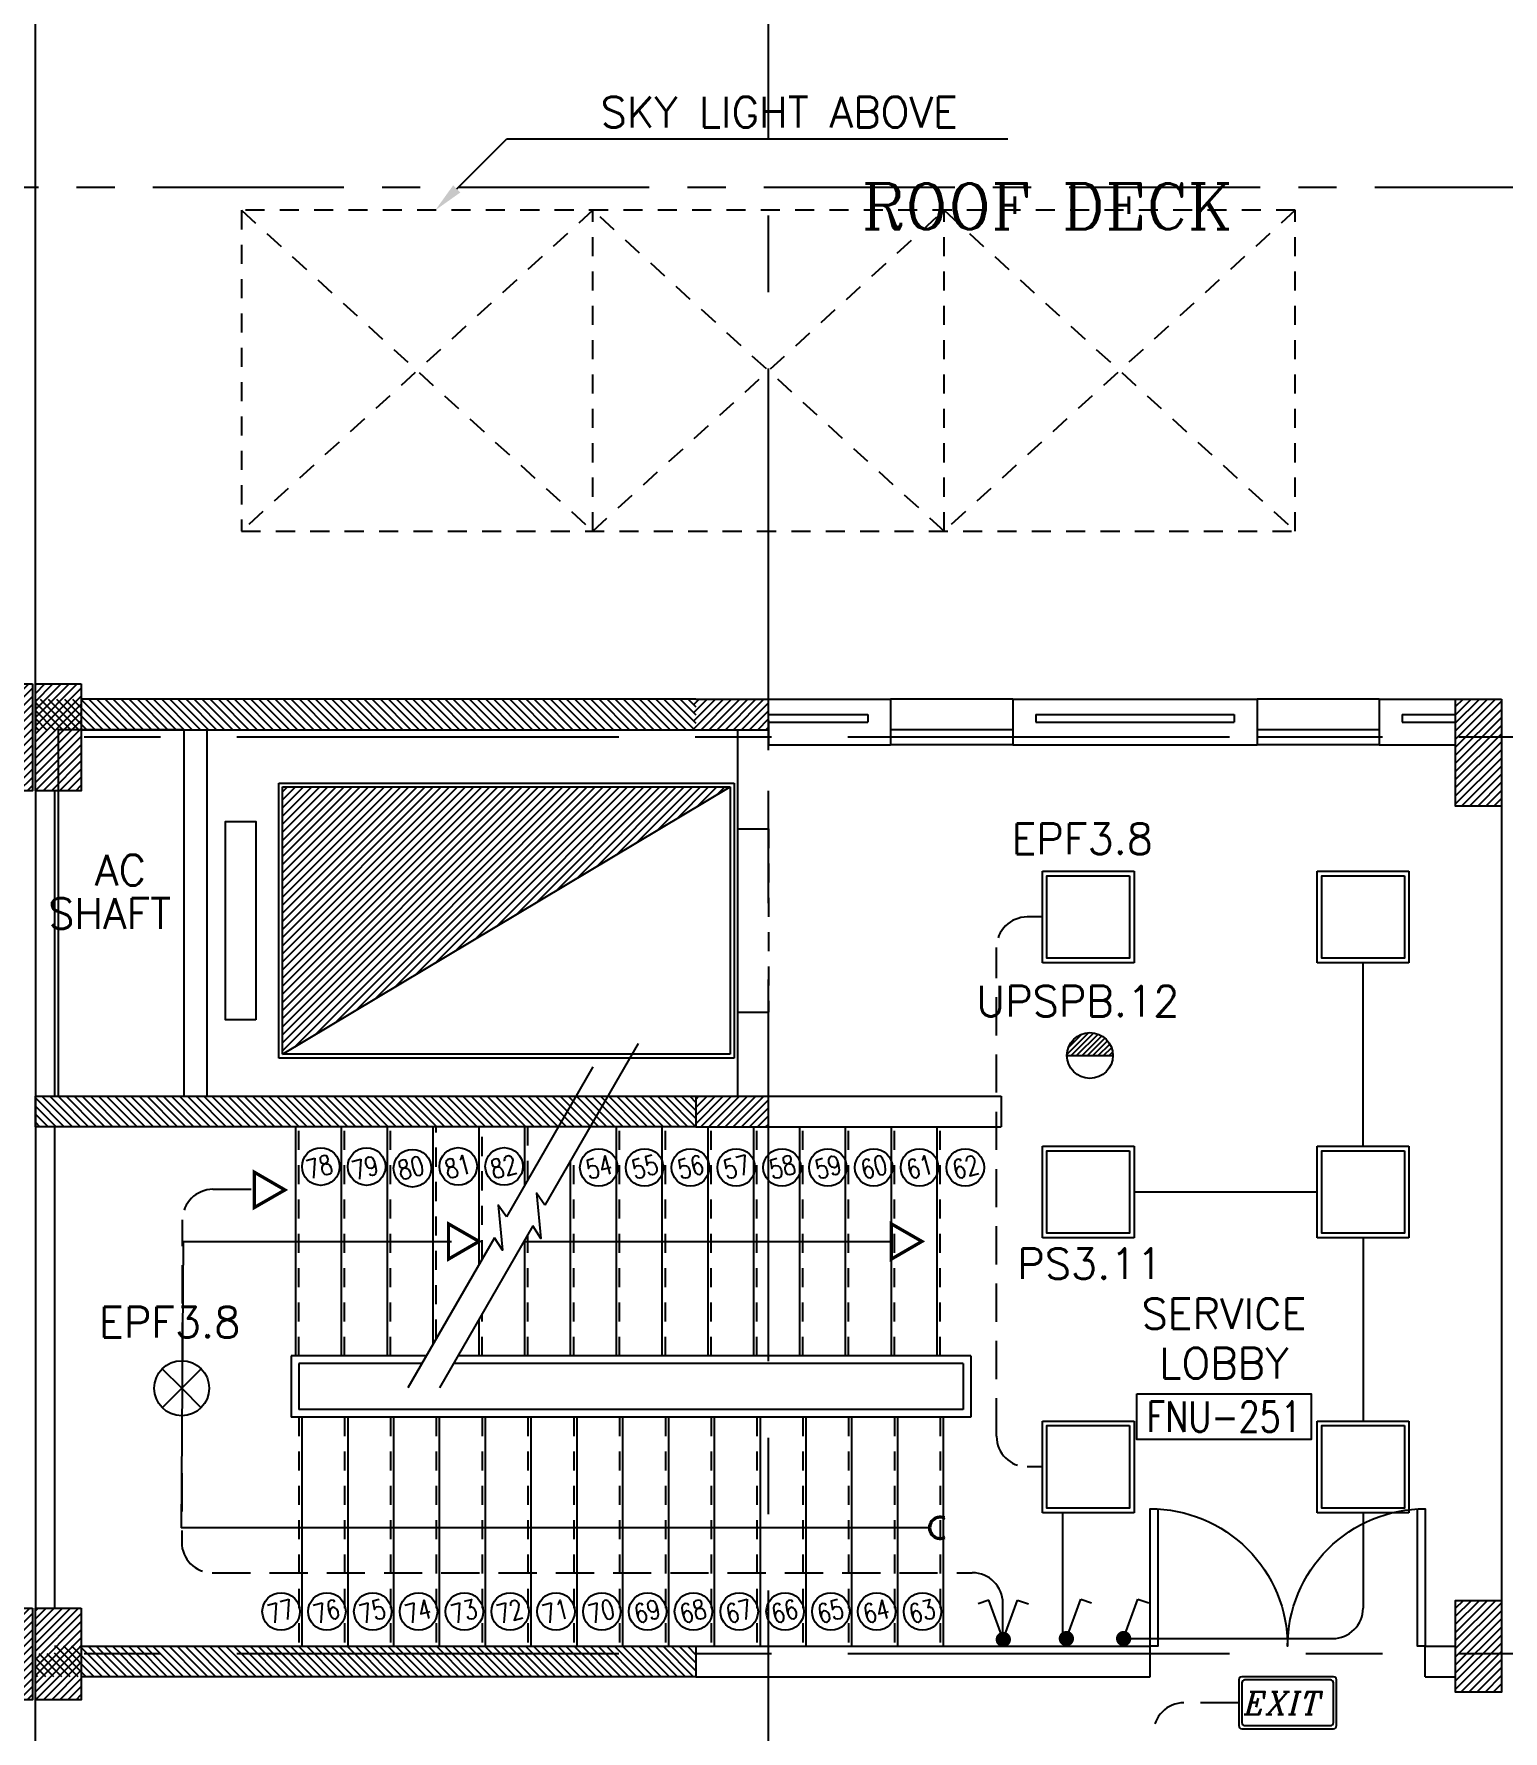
# Model space of a CAD drawing. Extents: x 0 to 92.9, y -1.3 to 78.2.
# Drawn here: x 40.41 to 50.03, y 36.25 to 47.36 of the extents above; entities that cross this region are included whole.
import ezdxf
from ezdxf.enums import TextEntityAlignment as Align

# ---------------------------------------------------------------- set-up
doc = ezdxf.new("R2010")
doc.units = 0
doc.header["$MEASUREMENT"] = 0
for name, pattern in [('CENTER', [2, 1.25, -0.25, 0.25, -0.25]), ('CENTERX2', [4, 2.5, -0.5, 0.5, -0.5]), ('HIDDEN', [0.375, 0.25, -0.125]), ('HIDDEN2', [0.1875, 0.125, -0.0625])]:
    doc.linetypes.add(name, pattern=pattern)
doc.layers.get('0').update_dxf_attribs({"color": 11, "linetype": 'CONTINUOUS'})
for name, color, linetype in [('AXES', 11, 'CENTERX2'), ('AXES1', 11, 'CENTER'), ('COL', 11, 'CONTINUOUS'), ('DOOR', 11, 'CONTINUOUS'), ('E-CLINE', 2, 'CONTINUOUS'), ('E-HLINE', 2, 'HIDDEN'), ('E-LEGEND', 3, 'CONTINUOUS'), ('E-LITE', 4, 'CONTINUOUS'), ('E-SWITCH', 4, 'CONTINUOUS'), ('E-TEXT', 4, 'CONTINUOUS'), ('E-TRXT', 4, 'CONTINUOUS'), ('EJ', 11, 'CONTINUOUS'), ('EL-LITE', 4, 'CONTINUOUS'), ('HAT', 11, 'CONTINUOUS'), ('HIDDEN', 11, 'HIDDEN2'), ('INSUL', 11, 'CONTINUOUS'), ('LIFTS', 11, 'CONTINUOUS'), ('RM-BOX', 11, 'CONTINUOUS'), ('RM-IND', 11, 'CONTINUOUS'), ('RM-NAME', 11, 'CONTINUOUS'), ('RM-NO', 11, 'CONTINUOUS'), ('ROOF', 11, 'CONTINUOUS'), ('SHAFT', 11, 'CONTINUOUS'), ('STR', 11, 'CONTINUOUS'), ('STR-H', 11, 'HIDDEN2'), ('WALL', 11, 'CONTINUOUS'), ('WIN', 11, 'CONTINUOUS')]:
    doc.layers.add(name, color=color, linetype=linetype)
doc.styles.add('ITALICC', font='italicc')
doc.styles.add('ROMANC', font='romanc', dxfattribs={"height": 0.1})
doc.styles.add('ROMANS', font='ROMANS.shx', dxfattribs={"width": 0.6})
pattern_1 = [(135, (147.823587, -3.054802), (0.026516504, 0.026516504), [])]
pattern_2 = [(45, (-276012.372033, -57293.22532), (-0.0265165042945, 0.0265165042945), [])]

# ---------------------------------------------------------------- blocks, each defined once
blk = doc.blocks.new('D180')
at = {"layer": 'DOOR'}
blk.add_lwpolyline([(850, 899), (850, 0), (900, 0), (900, 900, 0.414214), (0, 0, 0.414214), (-900, 900), (-900, 0), (-850, 0), (-850, 899)], format="xyb", dxfattribs=at)
blk = doc.blocks.new('RM1')
at = {"layer": 'RM-BOX'}
blk.add_lwpolyline([(570, -200), (-570, -200), (-570, -500), (570, -500)], close=True, dxfattribs=at)
at = {"layer": 'RM-NAME', "style": 'ROMANS'}
for tag, p in [('ROOMNAME1', (0, 324)), ('ROOMNAME2', (0, 0))]:
    blk.add_attdef(tag, text='', height=200, dxfattribs=at).set_placement(p, align=Align.MIDDLE)
at = {"layer": 'RM-NO', "style": 'ROMANS', "width": 0.8}
blk.add_attdef('ROOMNO', text='', height=200, dxfattribs=at).set_placement((0, -350), align=Align.MIDDLE)
blk = doc.blocks.new('C5V')
at = {"layer": 'HAT'}
h = blk.add_hatch(dxfattribs=at)
h.set_pattern_fill('ANSI31', color=256, scale=300, style=0)
h.set_pattern_definition([(45, (-249196.182, -54711.005), (-26.5165043, 26.5165043), [])])
h.paths.add_polyline_path([(-20, 600), (-320, 600), (-320, 300), (-20, 300)])
h.paths.add_polyline_path([(-20, 300), (-320, 300), (-320, 0), (-20, 0)])
h = blk.add_hatch(dxfattribs=at)
h.set_pattern_fill('ANSI31', color=256, scale=300, style=0)
h.set_pattern_definition([(45, (-248876.182, -54711.005), (-26.5165043, 26.5165043), [])])
h.paths.add_polyline_path([(300, 600), (0, 600), (0, 300), (300, 300)])
h.paths.add_polyline_path([(300, 300), (0, 300), (0, 0), (300, 0)])
at = {"layer": 'COL'}
for points in [[(-20, 600), (-20, 0), (-320, 0), (-320, 600)], [(300, 600), (300, 0), (0, 0), (0, 600)]]:
    blk.add_lwpolyline(points, close=True, dxfattribs=at)
blk = doc.blocks.new('C11')
at = {"layer": 'HAT'}
h = blk.add_hatch(dxfattribs=at)
h.set_pattern_fill('ANSI31', color=256, scale=300, style=0)
h.set_pattern_definition([(45, (-248556.182, -75061.005), (-26.5165043, 26.5165043), [])])
h.paths.add_polyline_path([(300, 700), (0, 700), (0, 350), (300, 350)])
h.paths.add_polyline_path([(300, 350), (0, 350), (0, 0), (300, 0)])
at = {"layer": 'COL'}
blk.add_lwpolyline([(300, 700), (300, 0), (0, 0), (0, 700)], close=True, dxfattribs=at)
blk = doc.blocks.new('C11D')
at = {"layer": 'COL', "linetype": 'ByBlock'}
for p in [(-320, 0), (0, 0)]:
    blk.add_blockref('C11', p, dxfattribs=at)
blk = doc.blocks.new('L42')
at = {"layer": 'E-LITE'}
for p, q in [((0.3, 0.3), (-0.3, 0.3)), ((-0.3, 0.3), (-0.3, -0.3)), ((0.3, -0.3), (0.3, 0.3)), ((-0.3, -0.3), (0.3, -0.3))]:
    blk.add_line(p, q, dxfattribs=at)
at = {"layer": 'E-LITE', "color": 8}
blk.add_lwpolyline([(-0.27, 0.27), (-0.27, -0.27), (0.27, -0.27), (0.27, 0.27)], close=True, dxfattribs=at)
blk = doc.blocks.new('1G1W')
for p, q in [((0, 0), (0.55, 0)), ((0.55, 0), (0.55, -0.15))]:
    blk.add_line(p, q)
at = {"const_width": 0.1}
blk.add_lwpolyline([(-0.05, 0, 1), (0.05, 0, 1)], format="xyb", close=True, dxfattribs=at)
blk = doc.blocks.new('EXIT')
at = {"layer": 'E-LITE', "color": 4}
for p, q in [((-0.32, 0.15), (-0.32, -0.15)), ((0.3, 0.17), (-0.3, 0.17)), ((0.32, -0.15), (0.32, 0.15)), ((-0.3, -0.17), (0.3, -0.17))]:
    blk.add_line(p, q, dxfattribs=at)
at = {"layer": 'E-LITE', "color": 8}
for p, q in [((-0.3, 0.13), (-0.3, -0.13)), ((0.28, 0.15), (-0.28, 0.15)), ((0.3, -0.13), (0.3, 0.13)), ((-0.28, -0.15), (0.28, -0.15))]:
    blk.add_line(p, q, dxfattribs=at)
at = {"layer": 'E-LITE', "color": 4}
for centre, start, end in [((-0.3, 0.15), 90, 180), ((0.3, 0.15), 360, 90), ((-0.3, -0.15), 180, 270), ((0.3, -0.15), 270, 0)]:
    blk.add_arc(centre, 0.02, start, end, dxfattribs=at)
at = {"layer": 'E-LITE', "color": 8}
for centre, start, end in [((-0.28, 0.13), 90, 180), ((0.28, 0.13), 0, 90), ((-0.28, -0.13), 180, 270), ((0.28, -0.13), 270, 0)]:
    blk.add_arc(centre, 0.02, start, end, dxfattribs=at)
at = {"layer": 'E-LITE', "color": 5, "style": 'ITALICC'}
blk.add_text('EXIT', height=0.15, dxfattribs=at).set_placement((-0.284, -0.078))
blk = doc.blocks.new('EL')
at = {"layer": 'EL-LITE'}
h = blk.add_hatch(dxfattribs=at)
h.set_pattern_fill('ANSI31', color=4, scale=0.2, style=0)
h.set_pattern_definition([(45, (587.071197, 567.777136), (-0.0176776695, 0.0176776695), [])])
h.paths.add_polyline_path([(0.15, 0, 1), (-0.15, 0)])
at = {"layer": 'EL-LITE', "color": 4}
blk.add_line((-0.15, 0), (0.15, 0), dxfattribs=at)
blk.add_circle((0, 0), 0.15, dxfattribs=at)

msp = doc.modelspace()

# ---------------------------------------------------------------- hatches: boundary and pattern name
at = {"layer": 'HAT', "linetype": 'Continuous'}
h = msp.add_hatch(dxfattribs=at)
h.set_pattern_fill('ANSI31', color=0, scale=0.3, style=0)
h.set_pattern_definition(pattern_1)
h.paths.add_polyline_path([(44.023, 43.008), (44.748, 43.008), (44.748, 42.808), (44.023, 42.808)])
h.paths.add_polyline_path([(42.823, 43.008), (44.023, 43.008), (44.023, 42.808), (42.823, 42.808)])
h.paths.add_polyline_path([(41.623, 43.008), (42.823, 43.008), (42.823, 42.808), (41.623, 42.808)])
h.paths.add_polyline_path([(40.423, 43.008), (41.623, 43.008), (41.623, 42.808), (40.423, 42.808)])
at = {"layer": 'HAT'}
h = msp.add_hatch(dxfattribs=at)
h.set_pattern_fill('ANSI31', color=256, scale=0.3, style=0)
h.set_pattern_definition(pattern_2)
h.paths.add_polyline_path([(45.223, 43.008), (44.739, 43.008), (44.739, 42.808), (45.223, 42.808), (45.223, 42.868)])
h = msp.add_hatch(dxfattribs=at)
h.set_pattern_fill('ANSI31', color=256, scale=0.3, style=0)
h.set_pattern_definition(pattern_2)
h.paths.add_polyline_path([(42.823, 42.433), (42.042, 42.433), (42.042, 41.558), (42.823, 41.558)])
h.paths.add_polyline_path([(44.023, 42.433), (42.823, 42.433), (42.823, 41.558), (43.507, 41.558), (44.023, 41.866)])
h.paths.add_polyline_path([(42.823, 41.558), (42.042, 41.558), (42.042, 40.683), (42.823, 41.15)])
h.paths.add_polyline_path([(43.507, 41.558), (42.823, 41.558), (42.823, 41.15)])
h.paths.add_polyline_path([(44.973, 42.433), (44.023, 42.433), (44.023, 41.866)])
h.paths.add_polyline_path([(43.662, 41.449), (43.662, 41.766), (43.842, 41.766), (43.842, 41.449)], flags=9)
h = msp.add_hatch(dxfattribs=at)
h.set_pattern_fill('ANSI31', color=256, scale=0.3, style=0)
h.set_pattern_definition([(135, (340.78965, -112.962127), (0.0265165043, 0.0265165043), [])])
h.paths.add_polyline_path([(40.423, 40.208), (40.423, 40.408), (44.748, 40.408), (44.748, 40.208)])
h = msp.add_hatch(dxfattribs=at)
h.set_pattern_fill('ANSI31', color=256, scale=0.3, style=0)
h.set_pattern_definition(pattern_2)
h.paths.add_polyline_path([(45.223, 40.408), (44.75, 40.408), (44.75, 40.358), (45.223, 40.358)])
h.paths.add_polyline_path([(45.223, 40.358), (44.75, 40.358), (44.75, 40.208), (45.223, 40.208)])
h = msp.add_hatch(dxfattribs=at)
h.set_pattern_fill('ANSI31', color=256, scale=0.3, style=0)
h.set_pattern_definition([(45, (-250.812716, -18.253398), (-0.0265165043, 0.0265165043), [])])
h.paths.add_polyline_path([(50.023, 37.108), (49.723, 37.108), (49.723, 36.758), (50.023, 36.758)])
h.paths.add_polyline_path([(50.023, 36.758), (49.723, 36.758), (49.723, 36.508), (50.023, 36.508)])
at = {"layer": 'HAT', "linetype": 'Continuous'}
h = msp.add_hatch(dxfattribs=at)
h.set_pattern_fill('ANSI31', color=0, scale=0.3, style=0)
h.set_pattern_definition(pattern_1)
h.paths.add_polyline_path([(44.023, 36.758), (44.748, 36.758), (44.748, 36.608), (44.023, 36.608)])
h.paths.add_polyline_path([(44.023, 36.808), (44.748, 36.808), (44.748, 36.758), (44.023, 36.758)])
h.paths.add_polyline_path([(42.823, 36.758), (44.023, 36.758), (44.023, 36.608), (42.823, 36.608)])
h.paths.add_polyline_path([(42.823, 36.808), (44.023, 36.808), (44.023, 36.758), (42.823, 36.758)])
h.paths.add_polyline_path([(41.623, 36.758), (42.823, 36.758), (42.823, 36.608), (41.623, 36.608)])
h.paths.add_polyline_path([(41.623, 36.808), (42.823, 36.808), (42.823, 36.758), (41.623, 36.758)])
h.paths.add_polyline_path([(40.423, 36.758), (41.623, 36.758), (41.623, 36.608), (40.423, 36.608)])
h.paths.add_polyline_path([(40.548, 36.808), (41.623, 36.808), (41.623, 36.758), (40.548, 36.758)])

# ---------------------------------------------------------------- linework, layer by layer
at = {"layer": 'AXES'}
for p, q in [((45.223, -1.327), (45.223, 77.486)), ((92.243, 42.758), (24.203, 42.758)), ((92.243, 36.758), (24.203, 36.758))]:
    msp.add_line(p, q, dxfattribs=at)
at = {"layer": 'AXES1'}
msp.add_line((82.443, 46.358), (24.203, 46.358), dxfattribs=at)
at = {"layer": 'COL'}
for p, q in [((40.423, 43.008), (40.423, 42.808)), ((44.748, 43.008), (40.723, 43.008)), ((40.723, 42.808), (45.223, 42.808))]:
    msp.add_line(p, q, dxfattribs=at)
for points in [[(44.748, 40.208), (40.423, 40.208), (40.423, 40.408), (44.748, 40.408)], [(50.023, 37.108), (50.023, 36.508), (49.723, 36.508), (49.723, 37.108)]]:
    msp.add_lwpolyline(points, close=True, dxfattribs=at)
for points in [[(40.548, 36.808), (40.556, 36.808)], [(40.723, 36.808), (44.748, 36.808), (44.748, 36.608), (40.723, 36.608)]]:
    msp.add_lwpolyline(points, dxfattribs=at)
at = {"layer": 'E-CLINE', "color": 4}
for p, q in [((49.117, 40.082), (49.117, 41.282)), ((47.617, 39.782), (48.817, 39.782)), ((49.117, 39.482), (49.117, 38.282)), ((46.758, 36.852), (46.758, 37.089))]:
    msp.add_line(p, q, dxfattribs=at)
at = {"layer": 'E-CLINE', "color": 4, "const_width": 0.0215}
msp.add_lwpolyline([(41.857, 39.68), (41.857, 39.911), (42.057, 39.795)], close=True, dxfattribs=at)
at = {"layer": 'E-CLINE', "color": 4}
msp.add_arc((46.558, 37.089), 0.2, 0, 90, dxfattribs=at)
at = {"layer": 'E-HLINE', "color": 4}
for p, q in [((47.017, 41.582), (46.917, 41.582)), ((46.717, 38.182), (46.717, 41.382)), ((41.586, 39.799), (41.857, 39.799)), ((41.386, 38.677), (41.386, 39.599)), ((41.381, 38.316), (41.381, 37.489)), ((47.017, 37.982), (46.917, 37.982)), ((41.581, 37.289), (46.558, 37.289)), ((48.303, 36.438), (47.944, 36.438))]:
    msp.add_line(p, q, dxfattribs=at)
for centre, start, end in [((46.917, 41.382), 90, 180), ((41.586, 39.599), 90, 180), ((46.917, 38.182), 180, 270), ((41.581, 37.489), 180, 270), ((47.944, 36.238), 90, 180)]:
    msp.add_arc(centre, 0.2, start, end, dxfattribs=at)
at = {"layer": 'E-LEGEND', "color": 4}
for q in [(41.254, 38.624), (41.509, 38.624), (41.254, 38.369), (41.509, 38.369)]:
    msp.add_line((41.381, 38.497), q, dxfattribs=at)
msp.add_circle((41.381, 38.497), 0.18, dxfattribs=at)
at = {"layer": 'E-SWITCH', "color": 4}
for p, q in [((47.151, 36.867), (47.151, 37.682)), ((49.117, 37.682), (49.117, 37.058)), ((47.549, 36.858), (48.917, 36.858))]:
    msp.add_line(p, q, dxfattribs=at)
msp.add_arc((48.917, 37.058), 0.2, 270, 0, dxfattribs=at)
at = {"layer": 'EJ'}
for p, q in [((40.423, 42.408), (40.423, 37.058)), ((40.423, 33.408), (40.423, 36.508))]:
    msp.add_line(p, q, dxfattribs=at)
at = {"layer": 'HIDDEN'}
for p, q in [((48.673, 46.208), (41.773, 46.208)), ((41.773, 46.208), (41.773, 44.108)), ((44.073, 46.208), (41.773, 44.108)), ((41.773, 46.208), (44.073, 44.108)), ((46.373, 44.108), (44.073, 46.208)), ((44.073, 44.108), (46.373, 46.208)), ((44.073, 44.108), (44.073, 46.208)), ((44.073, 44.108), (44.073, 46.208)), ((48.673, 46.208), (46.373, 44.108)), ((46.373, 46.208), (48.673, 44.108)), ((46.373, 44.108), (46.373, 46.208)), ((46.373, 44.108), (46.373, 46.208)), ((48.673, 44.108), (48.673, 46.208)), ((41.773, 44.108), (48.673, 44.108)), ((45.223, 42.158), (45.223, 40.958))]:
    msp.add_line(p, q, dxfattribs=at)
at = {"layer": 'INSUL'}
for p, q in [((45.223, 42.908), (45.873, 42.908)), ((45.873, 42.908), (45.873, 42.858)), ((46.973, 42.908), (48.273, 42.908)), ((46.973, 42.908), (46.973, 42.858)), ((48.273, 42.908), (48.273, 42.858)), ((49.373, 42.908), (49.373, 42.858)), ((49.373, 42.908), (49.723, 42.908)), ((45.223, 42.858), (45.873, 42.858)), ((46.973, 42.858), (48.273, 42.858)), ((49.373, 42.858), (49.723, 42.858))]:
    msp.add_line(p, q, dxfattribs=at)
at = {"layer": 'LIFTS'}
for p, q in [((42.017, 40.658), (42.017, 42.458)), ((42.017, 42.458), (44.998, 42.458)), ((44.998, 42.458), (44.998, 40.658)), ((42.042, 40.683), (42.042, 42.433)), ((42.042, 42.433), (44.973, 42.433)), ((42.042, 40.683), (44.973, 42.433)), ((44.973, 42.433), (44.973, 40.683)), ((45.023, 40.958), (45.023, 42.158)), ((44.973, 40.683), (42.042, 40.683)), ((44.998, 40.658), (42.017, 40.658))]:
    msp.add_line(p, q, dxfattribs=at)
msp.add_lwpolyline([(41.867, 40.908), (41.667, 40.908), (41.667, 42.208), (41.867, 42.208)], close=True, dxfattribs=at)
at = {"layer": 'RM-IND'}
for p, q in [((43.183, 46.349), (43.511, 46.676)), ((43.511, 46.676), (44.024, 46.676)), ((44.024, 46.676), (46.791, 46.676))]:
    msp.add_line(p, q, dxfattribs=at)
msp.add_solid([(43.206, 46.325), (43.159, 46.372), (43.041, 46.208)], dxfattribs=at)
at = {"layer": 'ROOF'}
msp.add_line((40.423, 43.108), (40.423, 54.658), dxfattribs=at)
at = {"layer": 'SHAFT'}
msp.add_lwpolyline([(41.398, 42.808), (40.573, 42.808), (40.573, 40.408), (41.398, 40.408)], close=True, dxfattribs=at)
at = {"layer": 'STR'}
for p, q in [((44.37, 40.754), (43.759, 39.695)), ((44.074, 40.6), (43.508, 39.618)), ((42.128, 38.708), (42.128, 40.208)), ((42.428, 38.708), (42.428, 40.208)), ((42.728, 38.708), (42.728, 40.208)), ((43.028, 38.787), (43.028, 40.208)), ((43.328, 39.307), (43.328, 40.208)), ((43.628, 39.827), (43.628, 40.208)), ((44.228, 38.708), (44.228, 40.208)), ((44.528, 38.708), (44.528, 40.208)), ((44.828, 38.708), (44.828, 40.208)), ((45.128, 38.708), (45.128, 40.208)), ((45.428, 38.708), (45.428, 40.208)), ((45.728, 38.708), (45.728, 40.208)), ((46.028, 38.708), (46.028, 40.208)), ((46.328, 38.708), (46.328, 40.208)), ((43.928, 38.708), (43.928, 39.988)), ((43.68, 39.559), (43.069, 38.5)), ((41.39, 39.458), (41.378, 37.583)), ((41.39, 39.458), (43.148, 39.458)), ((43.429, 39.482), (42.862, 38.5)), ((43.628, 38.708), (43.628, 39.468)), ((43.628, 39.458), (46.028, 39.458)), ((43.328, 38.708), (43.328, 38.948)), ((42.982, 38.708), (42.098, 38.708)), ((42.098, 38.708), (42.098, 38.308)), ((46.548, 38.708), (43.189, 38.708)), ((46.548, 38.708), (46.548, 38.308)), ((42.953, 38.658), (42.148, 38.658)), ((42.148, 38.658), (42.148, 38.358)), ((46.498, 38.658), (43.16, 38.658)), ((46.498, 38.658), (46.498, 38.358)), ((46.498, 38.358), (42.148, 38.358)), ((46.548, 38.308), (42.098, 38.308)), ((42.168, 38.308), (42.168, 36.808)), ((42.468, 38.308), (42.468, 36.808)), ((42.768, 38.308), (42.768, 36.808)), ((43.068, 38.308), (43.068, 36.808)), ((43.368, 38.308), (43.368, 36.808)), ((43.668, 38.308), (43.668, 36.808)), ((43.968, 38.308), (43.968, 36.808)), ((44.268, 38.308), (44.268, 36.808)), ((44.568, 38.308), (44.568, 36.808)), ((44.868, 38.308), (44.868, 36.808)), ((45.168, 38.308), (45.168, 36.808)), ((45.468, 38.308), (45.468, 36.808)), ((45.768, 38.308), (45.768, 36.808)), ((46.068, 38.308), (46.068, 36.808)), ((46.368, 38.308), (46.368, 36.808)), ((46.273, 37.583), (41.378, 37.583))]:
    msp.add_line(p, q, dxfattribs=at)
at = {"layer": 'STR', "linetype": 'HIDDEN2'}
msp.add_line((43.648, 39.861), (43.648, 40.208), dxfattribs=at)
at = {"layer": 'STR'}
for points in [[(43.508, 39.618), (43.453, 39.696), (43.482, 39.401), (43.429, 39.482)], [(43.759, 39.695), (43.704, 39.773), (43.733, 39.478), (43.68, 39.559)]]:
    msp.add_lwpolyline(points, dxfattribs=at)
at = {"layer": 'STR', "const_width": 0.0215}
for points in [[(43.128, 39.342), (43.128, 39.573), (43.328, 39.458)], [(46.028, 39.342), (46.028, 39.573), (46.228, 39.458)]]:
    msp.add_lwpolyline(points, close=True, dxfattribs=at)
at = {"layer": 'STR', "color": 11}
for centre in [(42.292, 39.948), (42.592, 39.948), (42.892, 39.937), (43.192, 39.949), (43.492, 39.949), (44.112, 39.942), (44.412, 39.942), (44.712, 39.942), (45.012, 39.942), (45.312, 39.942), (45.612, 39.942), (45.912, 39.942), (46.212, 39.942), (46.512, 39.942), (42.032, 37.035), (42.332, 37.035), (42.632, 37.035), (42.932, 37.035), (43.232, 37.035), (43.532, 37.035), (43.832, 37.035), (44.132, 37.035), (44.432, 37.035), (44.732, 37.035), (45.032, 37.035), (45.332, 37.035), (45.632, 37.035), (45.932, 37.035), (46.232, 37.035)]:
    msp.add_circle(centre, 0.123, dxfattribs=at)
at = {"layer": 'STR'}
for radius, start, end in [(0.075, 66.4218, 293.5782), (0.065, 62.5136, 297.4864)]:
    msp.add_arc((46.348, 37.583), radius, start, end, dxfattribs=at)
at = {"layer": 'STR-H'}
for p, q in [((42.148, 38.708), (42.148, 40.208)), ((42.448, 38.708), (42.448, 40.208)), ((42.748, 38.708), (42.748, 40.208)), ((43.048, 38.822), (43.048, 40.208)), ((43.348, 39.342), (43.348, 40.208)), ((44.248, 38.708), (44.248, 40.208)), ((44.548, 38.708), (44.548, 40.208)), ((44.848, 38.708), (44.848, 40.208)), ((45.148, 38.708), (45.148, 40.208)), ((45.448, 38.708), (45.448, 40.208)), ((45.748, 38.708), (45.748, 40.208)), ((46.048, 38.708), (46.048, 40.208)), ((46.348, 38.708), (46.348, 40.208)), ((43.948, 38.708), (43.948, 40.022)), ((43.648, 38.708), (43.648, 39.503)), ((43.348, 38.708), (43.348, 38.983)), ((42.148, 38.308), (42.148, 36.808)), ((42.448, 38.308), (42.448, 36.808)), ((42.748, 38.308), (42.748, 36.808)), ((43.048, 38.308), (43.048, 36.808)), ((43.348, 38.308), (43.348, 36.808)), ((43.648, 38.308), (43.648, 36.808)), ((43.948, 38.308), (43.948, 36.808)), ((44.248, 38.308), (44.248, 36.808)), ((44.548, 38.308), (44.548, 36.808)), ((44.848, 38.308), (44.848, 36.808)), ((45.148, 38.308), (45.148, 36.808)), ((45.448, 38.308), (45.448, 36.808)), ((45.748, 38.308), (45.748, 36.808)), ((46.048, 38.308), (46.048, 36.808)), ((46.348, 38.308), (46.348, 36.808))]:
    msp.add_line(p, q, dxfattribs=at)
at = {"layer": 'WALL'}
for p, q in [((44.748, 43.008), (46.023, 43.008)), ((46.023, 43.008), (46.023, 42.708)), ((46.823, 43.008), (48.423, 43.008)), ((46.823, 43.008), (46.823, 42.708)), ((48.423, 43.008), (48.423, 42.708)), ((49.223, 43.008), (49.223, 42.708)), ((49.223, 43.008), (49.723, 43.008)), ((49.329, 43.008), (49.379, 43.008)), ((49.698, 43.008), (49.748, 43.008)), ((41.548, 40.558), (41.548, 42.808)), ((41.548, 40.408), (41.548, 42.808)), ((45.023, 42.158), (45.023, 42.808)), ((50.023, 42.808), (50.023, 36.708)), ((45.223, 42.708), (46.023, 42.708)), ((46.823, 42.708), (48.423, 42.708)), ((49.223, 42.708), (49.723, 42.708)), ((40.548, 42.408), (40.548, 40.408)), ((45.223, 42.158), (45.223, 42.408)), ((45.023, 42.158), (45.223, 42.158)), ((45.023, 40.408), (45.023, 40.958)), ((45.023, 40.958), (45.223, 40.958)), ((45.223, 40.358), (45.223, 40.958)), ((44.748, 40.408), (46.748, 40.408)), ((46.748, 40.408), (46.748, 40.208)), ((40.548, 40.208), (40.548, 37.058)), ((44.748, 40.208), (46.748, 40.208)), ((44.748, 36.808), (47.723, 36.808)), ((47.723, 36.608), (47.723, 36.808)), ((49.523, 36.808), (49.723, 36.808)), ((49.523, 36.608), (49.523, 36.808)), ((44.748, 36.608), (47.723, 36.608)), ((49.523, 36.608), (49.723, 36.608))]:
    msp.add_line(p, q, dxfattribs=at)
at = {"layer": 'WALL', "linetype": 'ByBlock', "ltscale": 0.3}
msp.add_line((45.223, 42.868), (45.223, 42.708), dxfattribs=at)
at = {"layer": 'WIN'}
for p, q in [((46.823, 43.008), (46.023, 43.008)), ((49.223, 43.008), (48.423, 43.008)), ((46.823, 42.808), (46.023, 42.808)), ((49.223, 42.808), (48.423, 42.808)), ((46.823, 42.758), (46.023, 42.758)), ((46.823, 42.708), (46.023, 42.708)), ((49.223, 42.758), (48.423, 42.758)), ((49.223, 42.708), (48.423, 42.708))]:
    msp.add_line(p, q, dxfattribs=at)

# ---------------------------------------------------------------- block references
at = {"layer": 'COL', "xscale": 0.001000000003841706, "yscale": 0.000999999996565748, "zscale": 0.001}
for name, p in [('C11D', (40.423, 42.408)), ('C5V', (40.423, 36.458))]:
    msp.add_blockref(name, p, dxfattribs=at)
at = {"layer": 'COL', "linetype": 'ByBlock', "xscale": 0.001000000003841706, "yscale": 0.000999999996565748, "zscale": 0.001}
msp.add_blockref('C11', (49.723, 42.308), dxfattribs=at)
at = {"layer": 'E-LITE', "color": 4, "xscale": -1}
for p in [(47.317, 41.582), (49.117, 41.582), (47.317, 39.782), (49.117, 39.782), (47.317, 37.982), (49.117, 37.982)]:
    msp.add_blockref('L42', p, dxfattribs=at)
at = {"layer": 'E-LITE'}
msp.add_blockref('EL', (47.328, 40.675), dxfattribs=at)
at = {"layer": 'E-LITE', "color": 4}
msp.add_blockref('EXIT', (48.623, 36.438), dxfattribs=at)
at = {"layer": 'E-SWITCH', "color": 4, "yscale": 0.5, "zscale": 0.5}
for p, xscale, rotation in [((46.761, 36.852), -0.5000000000102078, 289.9218936154488), ((46.761, 36.852), 0.5000000000102078, 70.07810638455119), ((47.174, 36.858), 0.5000000000102078, 70.07810638455119), ((47.549, 36.858), 0.5000000000102078, 70.07810638455119)]:
    msp.add_blockref('1G1W', p, dxfattribs=dict(at, xscale=xscale, rotation=rotation))
at = {"layer": 'RM-NO'}
ref = msp.add_blockref('RM1', (48.206, 38.661), dxfattribs=dict(at, xscale=-0.001000000003841706, yscale=0.000999999996565748, zscale=0.001))
ref.add_attrib('ROOMNO', 'FNU-251', dxfattribs={"height": 0.2, "style": 'ROMANS', "width": 0.8}).set_placement((48.206, 38.311), align=Align.MIDDLE)
ref.add_attrib('ROOMNAME2', 'LOBBY', dxfattribs={"layer": 'RM-NAME', "height": 0.2, "style": 'ROMANS'}).set_placement((48.206, 38.661), align=Align.MIDDLE)
ref.add_attrib('ROOMNAME1', 'SERVICE', dxfattribs={"layer": 'RM-NAME', "height": 0.2, "style": 'ROMANS'}).set_placement((48.206, 38.985), align=Align.MIDDLE)
at = {"layer": 'WALL', "xscale": -0.001000000003841706, "yscale": 0.000999999996565748, "zscale": 0.001}
msp.add_blockref('D180', (48.623, 36.808), dxfattribs=at)

# ---------------------------------------------------------------- texts
at = {"layer": 'E-TEXT', "color": 4, "style": 'ROMANS'}
for s, p in [('EPF3.8', (46.815, 41.994)), (' PS3.11', (46.716, 39.212)), ('EPF3.8', (40.839, 38.829))]:
    msp.add_text(s, height=0.2, dxfattribs=at).set_placement(p)
at = {"layer": 'E-TRXT', "color": 4, "style": 'ROMANS'}
msp.add_text('UPSPB.12', height=0.2, dxfattribs=at).set_placement((46.585, 40.931))
at = {"layer": 'RM-NAME', "style": 'ROMANS'}
msp.add_text('SKY LIGHT ABOVE', height=0.2, dxfattribs=at).set_placement((44.124, 46.851), align=Align.MIDDLE_LEFT)
for s, p in [('AC', (40.98, 41.889)), ('SHAFT', (40.909, 41.605))]:
    msp.add_text(s, height=0.2, dxfattribs=at).set_placement(p, align=Align.MIDDLE)
at = {"layer": 'RM-NO', "color": 2, "style": 'ROMANC'}
msp.add_text('ROOF DECK', height=0.3, dxfattribs=at).set_placement((47.042, 46.234), align=Align.MIDDLE)
at = {"layer": 'STR', "color": 9, "style": 'ROMANS', "width": 0.8}
for s, p in [('78', (42.282, 39.946)), ('79', (42.582, 39.94)), ('80', (42.882, 39.94)), ('81', (43.189, 39.947)), ('82', (43.489, 39.947)), ('54', (44.114, 39.945)), ('55', (44.414, 39.945)), ('56', (44.714, 39.945)), ('57', (45.014, 39.945)), ('58', (45.314, 39.945)), ('59', (45.614, 39.945)), ('60', (45.914, 39.945)), ('61', (46.214, 39.945)), ('62', (46.514, 39.945)), ('77', (42.029, 37.036)), ('76', (42.329, 37.036)), ('75', (42.629, 37.036)), ('74', (42.929, 37.036)), ('73', (43.229, 37.036)), ('72', (43.529, 37.036)), ('71', (43.829, 37.036)), ('70', (44.129, 37.036)), ('69', (44.429, 37.036)), ('68', (44.729, 37.036)), ('67', (45.029, 37.036)), ('66', (45.329, 37.036)), ('65', (45.629, 37.036)), ('64', (45.929, 37.036)), ('63', (46.229, 37.036))]:
    msp.add_text(s, height=0.125, rotation=15, dxfattribs=at).set_placement(p, align=Align.MIDDLE)

doc.saveas('drawing.dxf')
